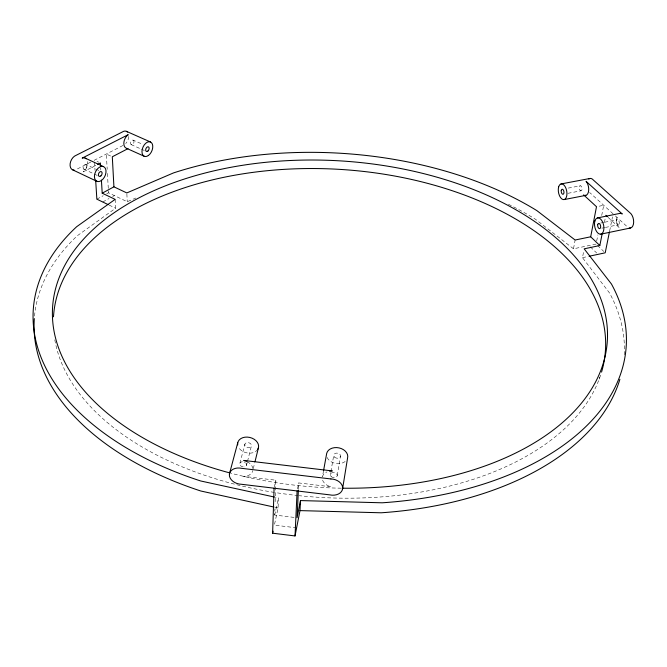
<?xml version="1.0" encoding="UTF-8"?>
<svg xmlns="http://www.w3.org/2000/svg" width="667" height="667" viewBox="0 0 667 667"><rect width="100%" height="100%" fill="white"/><g stroke="black" fill="none" stroke-linecap="round" stroke-linejoin="round"><path stroke-width="0.5" stroke-dasharray="3.33 2.5" d="M294.03 517.392L274.704 515.041L274.904 508.888M275.146 501.717L275.863 480.207L243.413 476.338A10.88 7.929 13.8 0 0 252.801 470.619M296.615 527.839L274.362 525.121L278.081 507.954L278.431 497.916L275.404 497.257M298.432 489.086L298.724 482.941L331.107 486.81A10.93 8.004 10.2 0 1 322.419 479.506M337.244 475.521L340.529 456.061M330.348 474.696L330.707 472.653M330.882 471.627L333.75 455.261M323.562 470.61L322.453 476.705A10.93 8.004 10.2 0 1 326.98 471.894M596.081 244.072L573.495 248.808L575.129 240.02M624.237 354.786A295.523 175.988 3.4 0 0 609.563 293.021L582.474 257.67L583.792 250.8M596.682 241.012L597.89 234.884M601.701 215.491L603.71 205.286L596.498 206.72M604.435 222.361L605.436 217.325M609.663 230.832L612.489 216.842M297.507 488.944L298.724 482.941M599.191 379.131L599.591 377.247M274.704 515.041L278.431 497.916M274.304 487.193L275.863 480.207M253.293 468.609L254.786 462.573M246.482 465.391L247.249 462.364M247.507 461.356L251.351 446.215A3.402 2.518 13.9 0 0 247.299 442.605A3.402 2.518 13.9 0 0 245.714 446.682A3.402 2.518 13.9 0 0 251.351 446.215M239.903 463.282L244.889 444.13M115.141 199.366L115.616 208.212L77.347 235.718A295.523 175.988 3.4 0 0 34.309 318.701M102.735 201.993L109.013 198.549M112.598 196.582L114.399 195.598M96.857 199.158L103.143 195.739M106.737 193.789L108.529 192.805L127.239 201.726L135.768 198.024M95.873 165.308L83.217 171.869A7.996 5.236 -64.9 0 0 87.619 161.514M90.787 162.048L77.205 169.034A7.971 5.253 -64.9 0 1 75.696 169.827M122.97 145.473L94.406 160.18L98.683 162.164M582.474 257.67L588.327 256.42M601.834 228.164L604.769 227.564M605.378 227.439L618.467 224.746M600.784 223.02L603.727 222.419M604.702 222.219L617.425 219.635M567.951 193.313L581.007 190.795A2.535 1.359 79.8 0 0 581.707 187.027A2.535 1.359 79.8 0 0 579.331 187.052A2.535 1.359 79.8 0 0 581.007 190.795M568.284 188.086L580.348 185.785M275.029 507.279L278.081 507.954M133.442 140.237A2.476 1.559 -66.6 0 1 132.825 144.28A2.476 1.559 -66.6 0 1 130.582 142.705A2.476 1.559 -66.6 0 1 133.442 140.237L142.896 144.439M131.124 144.581L140.57 148.808M141.512 149.225L144.347 150.492M110.597 155.995L106.336 154.044L107.204 169.343M86.176 164.582A2.56 1.667 -64.9 0 1 85.593 168.734A2.56 1.667 -64.9 0 1 83.142 167.184A2.56 1.667 -64.9 0 1 86.176 164.582L95.173 168.793M96.073 169.21L98.766 170.469M83.767 169.085L97.249 175.429M109.171 205.102L115.616 208.212M573.495 248.808L535.468 219.268A295.523 175.988 3.4 0 0 507.679 203.894M613.098 213.849L590.754 193.48A7.904 4.294 79.8 0 1 589.645 192.48M615.383 215.925L626.788 226.321A8.212 4.644 78.5 0 0 627.989 227.405M608.104 217.4L619.46 227.839A8.229 4.611 78.5 0 1 617.759 215.007M597.482 245.414L603.81 251.476M590.395 246.907L596.682 252.993M94.531 162.231L95.047 170.444M100.692 167.992L100.817 170.01M107.429 173.428L108.529 192.805M126.872 193.905L127.239 201.726M345.164 461.514A10.697 7.946 10.2 0 1 327.13 457.495M257.737 449.4A10.647 7.871 13.9 0 1 247.924 453.085A10.647 7.871 13.9 0 1 238.361 447.015M247.315 461.722A10.88 7.929 13.8 0 1 252.86 468.526M245.639 462.815A3.46 2.526 13.9 0 1 244.039 466.908M243.155 466.892A3.46 2.526 13.9 0 1 239.803 464.265A3.46 2.526 13.9 0 1 242.338 461.756M244.114 461.964A3.46 2.526 13.9 0 1 244.931 462.323M600.6 375.121A276.48 164.315 3.4 0 1 299.208 495.698M298.174 495.589A276.48 164.315 3.4 0 1 275.396 492.579M274.354 492.413A276.48 164.315 3.4 0 1 54.661 338.969M128.731 136.51A7.712 4.911 -66.7 0 1 125.721 143.572M341.246 488.186A277.897 163.557 3.4 0 1 230.74 473.153M334.617 457.17A3.418 2.543 10.2 0 0 340.37 456.703A3.418 2.543 10.2 0 0 336.435 453.101A3.418 2.543 10.2 0 0 334.617 457.17M331.232 476.622A3.477 2.56 10.2 0 0 337.085 476.171A3.477 2.56 10.2 0 0 333.075 472.528A3.477 2.56 10.2 0 0 331.232 476.622M616.3 220.885A2.635 1.467 78.5 0 0 618.092 224.821A2.635 1.467 78.5 0 0 618.893 220.977A2.635 1.467 78.5 0 0 616.3 220.885"/><path stroke-width="1" d="M602.234 233.442L599.825 245.531L584.159 248.833L611.447 284.009A297.04 175.188 3.4 0 1 382.166 502.801L300.483 500.575L300 510.605L295.022 535.943L272.62 533.2L274.079 488.194M295.022 535.943L297.107 490.954M298.391 490.112L297.09 517.759L300.483 500.575M342.471 489.511L347.574 457.987A10.697 7.946 10.2 0 0 339.144 447.916A10.697 7.946 10.2 0 0 326.705 453.335L323.562 470.61M599.825 245.531L590.687 236.793L596.498 206.72L583.608 194.864M609.455 231.833L605.211 252.818L589.303 256.211M272.62 533.2L273.053 531.182M255.036 461.564L258.504 447.49M229.456 473.787L237.727 442.855M101.417 180.09L102.201 193.188L113.924 186.835L126.822 192.93L173.445 172.936A297.04 175.188 3.4 0 1 536.877 210.622L575.129 240.02L590.687 236.793M97.682 164.365L100.392 162.956L100.575 165.983M127.997 148.633L112.306 156.778L113.924 186.835M600.85 234.142L630.473 228.006M597.49 217.917L619.776 213.415A8.229 4.611 78.5 0 1 622.261 213.99L586.06 181.299A7.921 4.26 79.8 0 1 588.669 190.495A7.921 4.26 79.8 0 1 584.759 195.373M564.207 199.566L585.884 195.356M560.972 183.959L589.836 178.498M300 510.605L381.182 512.79A295.523 175.988 3.4 0 0 619.885 379.323M274.395 497.04L200.709 480.982A297.04 175.188 3.4 0 1 76.68 226.697L115.141 199.366L102.201 193.188M274.012 507.062L200.825 491.012A295.523 175.988 3.4 0 1 34.309 318.701M126.346 131.316L150.467 141.971M144.339 156.32L126.255 148.182A7.729 4.886 -66.6 0 1 123.937 142.046A7.729 4.886 -66.6 0 1 128.239 134.684L82.191 158.121A7.996 5.236 -64.9 0 1 86.235 158.796M85.068 158.062L103.41 166.583M72.811 169.918L97.099 181.416M108.254 204.661L96.857 199.158L95.698 180.699M605.836 215.308L607.354 216.7M329.515 471.144A10.93 8.004 10.2 0 1 332.299 470.935L243.763 460.438A10.88 7.929 13.8 0 1 246.473 461.322M237.694 444.931A10.647 7.871 13.9 0 1 249.691 437.419A10.647 7.871 13.9 0 1 257.737 449.4M53.485 316.817A276.48 164.315 3.4 0 1 358.079 170.852A276.48 164.315 3.4 0 1 601.542 372.094M629.248 227.981A8.212 4.644 78.5 0 0 633.667 222.136A8.212 4.644 78.5 0 0 629.631 212.498L593.246 179.932A7.904 4.294 79.8 0 0 588.819 179.064M74.195 170.127A7.971 5.253 -64.9 0 1 70.143 163.69A7.971 5.253 -64.9 0 1 76.146 155.303L122.253 132.033A7.712 4.911 -66.7 0 1 127.405 132.049M229.748 472.895A277.897 163.557 3.4 0 1 127.922 203.969A277.897 163.557 3.4 0 1 582.341 265.791A277.897 163.557 3.4 0 1 342.288 488.202M330.907 478.948L241.729 468.342A10.955 7.946 13.8 0 0 229.348 474.779A10.955 7.946 13.8 0 0 241.396 484.275L329.715 494.856A11.005 8.029 10.2 0 0 342.646 488.436A11.005 8.029 10.2 0 0 330.907 478.948M594.906 220.927A8.287 4.502 78.5 0 0 599.658 234.1A8.287 4.502 78.5 0 0 603.026 223.045A8.287 4.502 78.5 0 0 594.906 220.927M558.629 186.985A7.979 4.169 79.7 0 0 563.106 199.575A7.979 4.169 79.7 0 0 566.1 188.694A7.979 4.169 79.7 0 0 558.629 186.985M561.255 190.504A2.551 1.334 79.7 0 0 562.923 194.28A2.551 1.334 79.7 0 0 563.59 190.495A2.551 1.334 79.7 0 0 561.255 190.504M597.732 224.679A2.651 1.442 78.5 0 0 599.508 228.639A2.651 1.442 78.5 0 0 600.275 224.771A2.651 1.442 78.5 0 0 597.732 224.679M100.859 175.905A2.576 1.651 -64.9 0 0 101.467 171.736A2.576 1.651 -64.9 0 0 98.433 174.362A2.576 1.651 -64.9 0 0 100.859 175.905M101.409 180.515A8.071 5.178 -64.9 0 0 104.561 167.309A8.071 5.178 -64.9 0 0 94.722 174.137A8.071 5.178 -64.9 0 0 101.409 180.515M148.332 155.544A7.804 4.827 -66.6 0 0 151.509 142.713A7.804 4.827 -66.6 0 0 142.288 149.158A7.804 4.827 -66.6 0 0 148.332 155.544M147.916 151.025A2.493 1.542 -66.6 0 0 148.566 146.957A2.493 1.542 -66.6 0 0 145.714 149.458A2.493 1.542 -66.6 0 0 147.916 151.025"/></g></svg>
